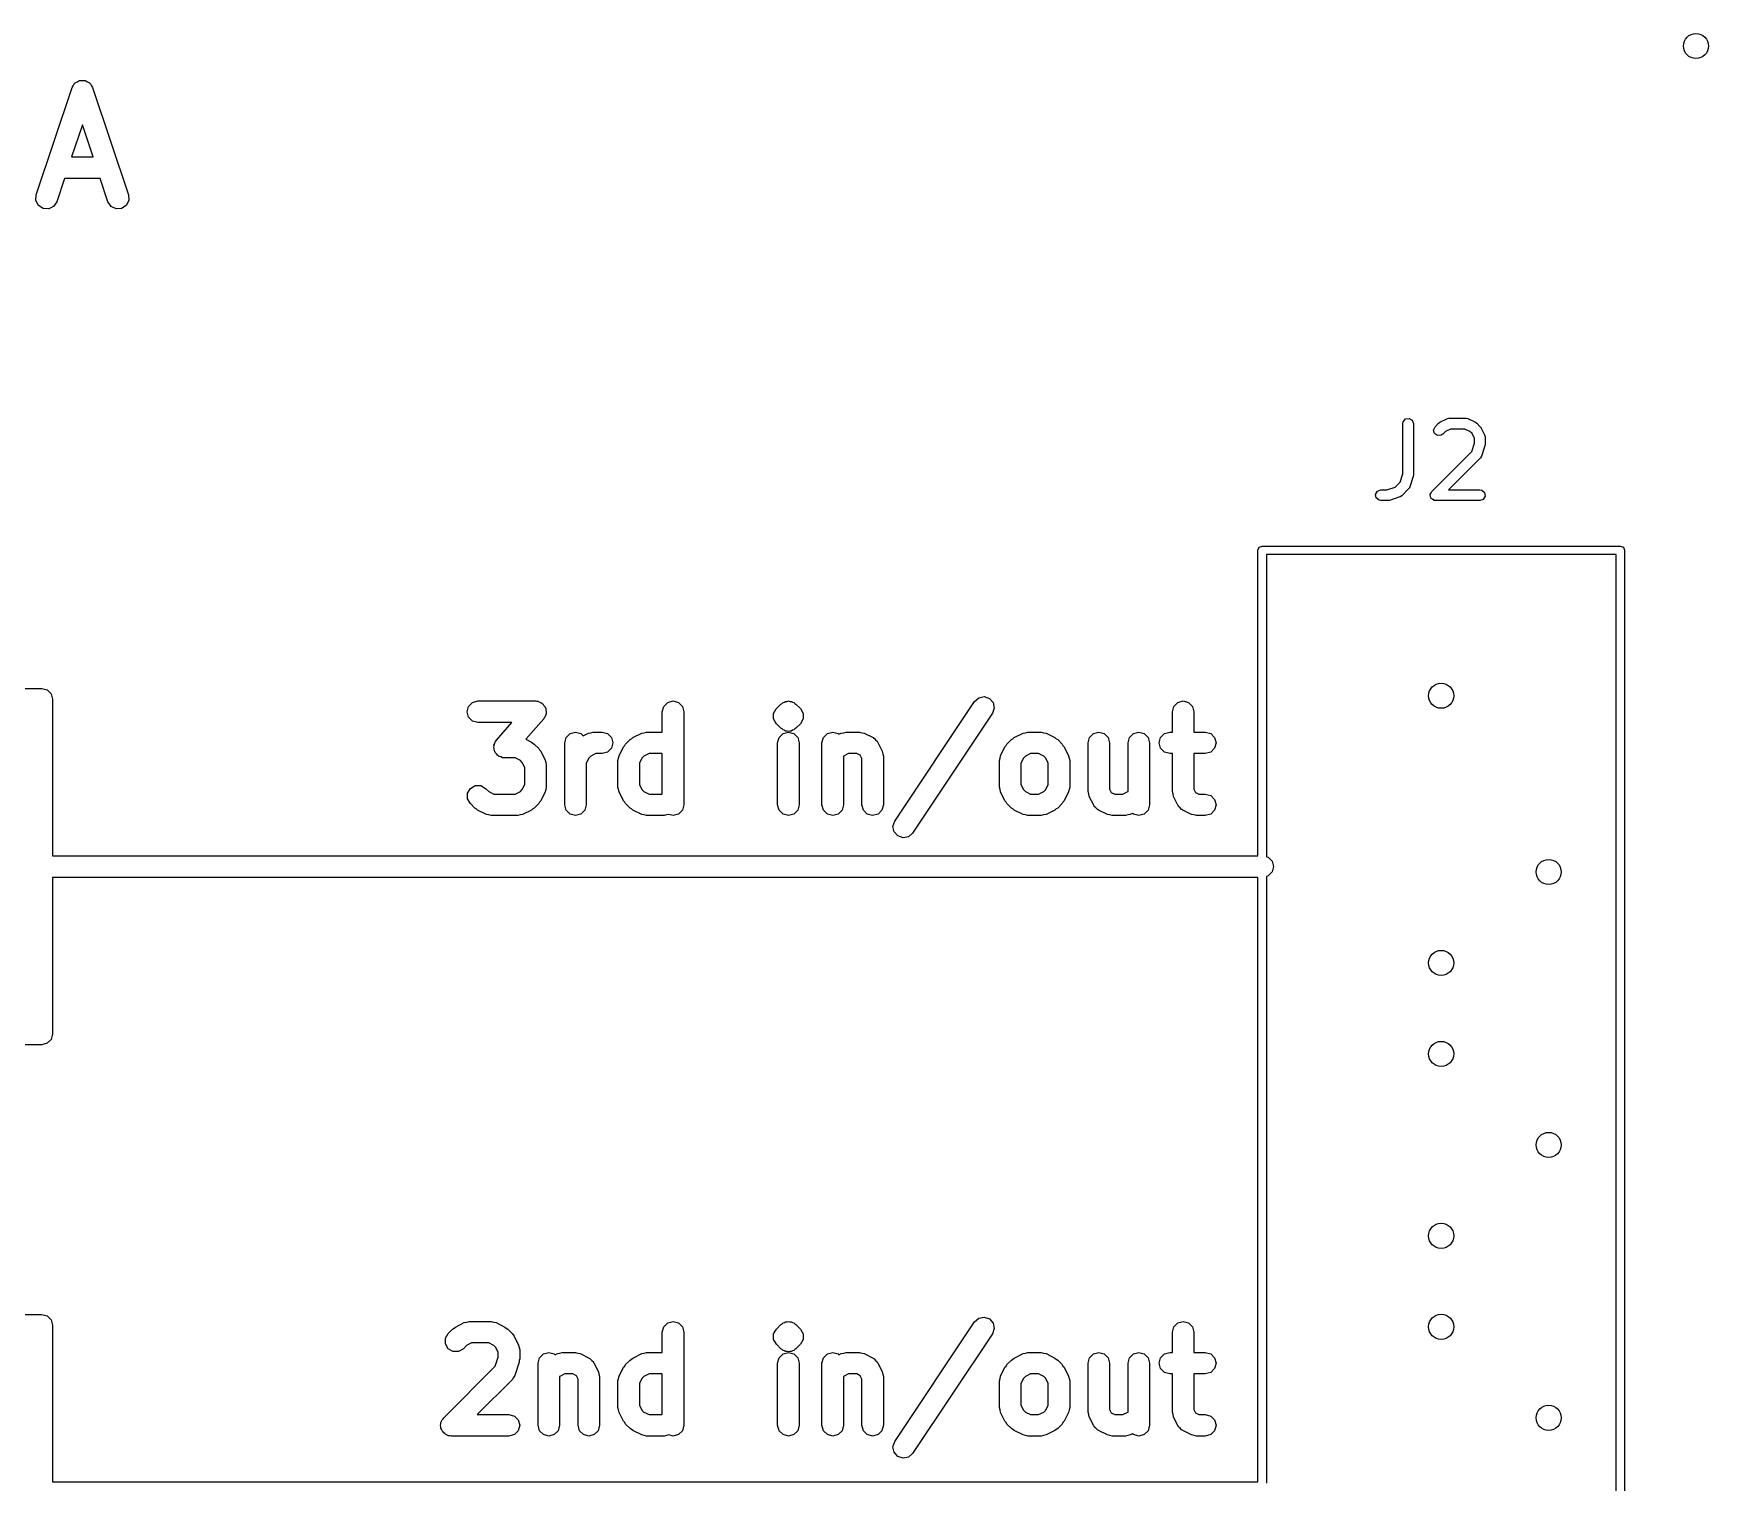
# Model space of a CAD drawing. Extents: x 5.08 to 7.09, y -4.36 to -3.04.
# Drawn here: x 6.171 to 7.092, y -3.836 to -3.04 of the extents above; entities that cross this region are included whole.
import ezdxf

# ---------------------------------------------------------------- set-up
doc = ezdxf.new("R2010")
doc.units = 0
doc.header["$MEASUREMENT"] = 0
doc.layers.add('BLACK', color=7, linetype='CONTINUOUS')

msp = doc.modelspace()

# ---------------------------------------------------------------- linework, layer by layer
at = {"layer": 'BLACK', "linetype": 'CONTINUOUS'}
for p, q in [((6.17281, -3.12885), (6.1925, -3.06979)), ((6.1925, -3.06979), (6.19315, -3.0688)), ((6.19315, -3.0688), (6.19368, -3.06774)), ((6.19368, -3.06774), (6.19398, -3.06754)), ((6.19398, -3.06754), (6.19418, -3.06724)), ((6.19418, -3.06724), (6.19524, -3.06671)), ((6.19524, -3.06671), (6.19623, -3.06606)), ((6.19623, -3.06606), (6.19659, -3.06603)), ((6.19659, -3.06603), (6.19692, -3.06587)), ((6.19692, -3.06587), (6.1981, -3.06594)), ((6.1981, -3.06594), (6.19929, -3.06587)), ((6.19929, -3.06587), (6.19961, -3.06603)), ((6.19961, -3.06603), (6.19997, -3.06606)), ((6.19997, -3.06606), (6.20096, -3.06671)), ((6.20096, -3.06671), (6.20202, -3.06724)), ((6.20202, -3.06724), (6.20222, -3.06754)), ((6.20222, -3.06754), (6.20252, -3.06774)), ((6.20252, -3.06774), (6.20305, -3.0688)), ((6.20305, -3.0688), (6.2037, -3.06979)), ((6.2037, -3.06979), (6.22339, -3.12885)), ((6.1981, -3.09033), (6.19223, -3.10794)), ((6.20397, -3.10794), (6.1981, -3.09033)), ((6.19223, -3.10794), (6.20397, -3.10794)), ((6.1883, -3.11975), (6.18402, -3.13258)), ((6.20791, -3.11975), (6.1883, -3.11975)), ((6.21218, -3.13258), (6.20791, -3.11975)), ((6.17263, -3.1319), (6.17281, -3.12885)), ((6.22339, -3.12885), (6.22357, -3.1319)), ((6.174, -3.13463), (6.17263, -3.1319)), ((6.17655, -3.13632), (6.174, -3.13463)), ((6.1796, -3.1365), (6.17655, -3.13632)), ((6.18233, -3.13513), (6.1796, -3.1365)), ((6.18402, -3.13258), (6.18233, -3.13513)), ((6.21387, -3.13513), (6.21218, -3.13258)), ((6.2166, -3.1365), (6.21387, -3.13513)), ((6.21965, -3.13632), (6.2166, -3.1365)), ((6.2222, -3.13463), (6.21965, -3.13632)), ((6.22357, -3.1319), (6.2222, -3.13463)), ((6.92373, -3.25454), (6.92391, -3.25353)), ((6.92373, -3.28219), (6.92373, -3.25454)), ((6.92391, -3.25353), (6.9252, -3.25199)), ((6.9252, -3.25199), (6.92719, -3.25164)), ((6.92719, -3.25164), (6.92894, -3.25265)), ((6.92894, -3.25265), (6.92963, -3.25454)), ((6.92963, -3.25454), (6.92963, -3.28267)), ((6.94061, -3.25804), (6.94146, -3.25621)), ((6.94113, -3.25999), (6.94061, -3.25804)), ((6.94146, -3.25621), (6.94334, -3.25433)), ((6.94334, -3.25433), (6.94406, -3.25382)), ((6.94406, -3.25382), (6.94411, -3.25378)), ((6.94411, -3.25378), (6.94786, -3.2519)), ((6.94987, -3.2575), (6.94718, -3.25885)), ((6.94786, -3.2519), (6.94884, -3.25161)), ((6.94884, -3.25161), (6.94901, -3.25165)), ((6.94901, -3.25165), (6.94918, -3.25159)), ((6.94918, -3.25159), (6.95855, -3.25159)), ((6.95785, -3.2575), (6.94987, -3.2575)), ((6.96055, -3.25885), (6.95785, -3.2575)), ((6.95855, -3.25159), (6.95956, -3.25177)), ((6.95956, -3.25177), (6.9597, -3.25188)), ((6.9597, -3.25188), (6.95987, -3.2519)), ((6.95987, -3.2519), (6.96362, -3.25378)), ((6.96362, -3.25378), (6.96433, -3.2543)), ((6.96433, -3.2543), (6.96439, -3.25433)), ((6.96439, -3.25433), (6.96626, -3.25621)), ((6.96626, -3.25621), (6.96677, -3.25693)), ((6.96677, -3.25693), (6.96682, -3.25697)), ((6.96682, -3.25697), (6.96869, -3.26072)), ((6.94279, -3.26115), (6.94113, -3.25999)), ((6.9448, -3.26097), (6.94279, -3.26115)), ((6.94564, -3.26038), (6.9448, -3.26097)), ((6.94718, -3.25885), (6.94564, -3.26038)), ((6.96175, -3.26004), (6.96055, -3.25885)), ((6.96159, -3.26982), (6.9631, -3.26531)), ((6.9631, -3.26274), (6.96175, -3.26004)), ((6.9631, -3.26531), (6.9631, -3.26274)), ((6.96885, -3.26673), (6.96698, -3.27235)), ((6.96869, -3.26072), (6.96898, -3.26171)), ((6.969, -3.26579), (6.96885, -3.26666)), ((6.96885, -3.26666), (6.96885, -3.26673)), ((6.96898, -3.26171), (6.96894, -3.26188)), ((6.96894, -3.26188), (6.969, -3.26204)), ((6.969, -3.26204), (6.969, -3.26579)), ((6.93959, -3.29183), (6.96159, -3.26982)), ((6.96626, -3.2735), (6.94881, -3.29096)), ((6.96634, -3.27334), (6.96626, -3.2735)), ((6.96649, -3.27325), (6.96634, -3.27334)), ((6.96698, -3.27235), (6.96649, -3.27325)), ((6.92222, -3.28669), (6.92373, -3.28219)), ((6.92948, -3.2836), (6.92761, -3.28922)), ((6.92963, -3.28267), (6.92948, -3.28353)), ((6.92948, -3.28353), (6.92948, -3.2836)), ((6.90877, -3.2934), (6.90978, -3.29165)), ((6.90912, -3.29539), (6.90877, -3.2934)), ((6.90978, -3.29165), (6.91168, -3.29096)), ((6.91168, -3.29096), (6.91495, -3.29096)), ((6.91495, -3.29096), (6.91946, -3.28946)), ((6.92199, -3.29484), (6.91636, -3.29672)), ((6.91946, -3.28946), (6.92222, -3.28669)), ((6.92213, -3.29473), (6.92199, -3.29484)), ((6.9223, -3.29472), (6.92213, -3.29473)), ((6.92314, -3.29413), (6.9223, -3.29472)), ((6.92689, -3.29038), (6.92314, -3.29413)), ((6.92697, -3.29022), (6.92689, -3.29038)), ((6.92712, -3.29013), (6.92697, -3.29022)), ((6.92761, -3.28922), (6.92712, -3.29013)), ((6.93874, -3.29366), (6.93879, -3.29353)), ((6.93897, -3.29452), (6.93874, -3.29366)), ((6.93877, -3.2934), (6.93921, -3.29263)), ((6.93879, -3.29353), (6.93877, -3.2934)), ((6.93912, -3.29539), (6.93897, -3.29452)), ((6.93921, -3.29263), (6.93959, -3.29183)), ((6.94881, -3.29096), (6.96605, -3.29096)), ((6.96605, -3.29096), (6.96706, -3.29114)), ((6.96706, -3.29114), (6.96861, -3.29244)), ((6.96896, -3.29443), (6.96795, -3.29618)), ((6.96861, -3.29244), (6.96896, -3.29443)), ((6.91067, -3.29669), (6.90912, -3.29539)), ((6.91168, -3.29687), (6.91067, -3.29669)), ((6.91543, -3.29687), (6.91168, -3.29687)), ((6.91549, -3.29684), (6.91543, -3.29687)), ((6.91636, -3.29672), (6.91549, -3.29684)), ((6.93922, -3.29548), (6.93912, -3.29539)), ((6.93926, -3.29561), (6.93922, -3.29548)), ((6.93999, -3.29612), (6.93926, -3.29561)), ((6.94067, -3.29669), (6.93999, -3.29612)), ((6.94085, -3.29672), (6.94067, -3.29669)), ((6.94091, -3.29677), (6.94085, -3.29672)), ((6.94104, -3.29675), (6.94091, -3.29677)), ((6.94168, -3.29687), (6.94104, -3.29675)), ((6.96605, -3.29687), (6.94168, -3.29687)), ((6.96795, -3.29618), (6.96605, -3.29687)), ((6.84402, -3.32417), (6.84471, -3.3225)), ((6.84471, -3.3225), (6.84638, -3.32181)), ((6.84638, -3.32181), (7.04323, -3.32181)), ((7.04323, -3.32181), (7.0449, -3.3225)), ((7.0449, -3.3225), (7.04559, -3.32417)), ((6.84402, -3.4921), (6.84402, -3.32417)), ((6.84874, -3.32654), (6.84874, -3.49262)), ((7.04087, -3.32654), (6.84874, -3.32654)), ((7.04087, -3.97535), (7.04087, -3.32654)), ((7.04559, -3.32417), (7.04559, -3.97772)), ((5.9938, -3.4001), (6.1758, -3.4001)), ((6.1758, -3.4001), (6.17876, -3.40089)), ((6.17876, -3.40089), (6.18092, -3.40306)), ((6.18092, -3.40306), (6.18171, -3.40601)), ((6.68841, -3.40718), (6.69071, -3.40516)), ((6.69071, -3.40516), (6.6937, -3.40456)), ((6.6937, -3.40456), (6.6966, -3.40554)), ((6.6966, -3.40554), (6.69862, -3.40784)), ((6.18171, -3.40601), (6.18171, -3.4921)), ((6.40958, -3.41289), (6.41037, -3.40994)), ((6.41037, -3.41584), (6.40958, -3.41289)), ((6.41037, -3.40994), (6.41253, -3.40778)), ((6.41253, -3.40778), (6.41548, -3.40698)), ((6.41548, -3.40698), (6.44717, -3.40698)), ((6.44717, -3.40698), (6.44773, -3.40714)), ((6.44773, -3.40714), (6.44831, -3.4071)), ((6.44831, -3.4071), (6.44918, -3.40752)), ((6.44918, -3.40752), (6.45012, -3.40778)), ((6.45012, -3.40778), (6.45053, -3.40819)), ((6.45053, -3.40819), (6.45106, -3.40845)), ((6.45106, -3.40845), (6.4516, -3.40925)), ((6.4516, -3.40925), (6.45228, -3.40994)), ((6.45228, -3.40994), (6.45243, -3.4105)), ((6.45243, -3.4105), (6.45276, -3.41099)), ((6.45296, -3.41404), (6.45253, -3.41491)), ((6.45276, -3.41099), (6.45282, -3.41195)), ((6.45282, -3.41195), (6.45307, -3.41289)), ((6.45307, -3.41289), (6.45292, -3.41345)), ((6.45292, -3.41345), (6.45296, -3.41404)), ((6.51681, -3.41289), (6.51761, -3.40994)), ((6.51681, -3.42404), (6.51681, -3.41289)), ((6.51761, -3.40994), (6.51977, -3.40778)), ((6.51977, -3.40778), (6.52272, -3.40698)), ((6.52272, -3.40698), (6.52567, -3.40778)), ((6.52567, -3.40778), (6.52783, -3.40994)), ((6.52783, -3.40994), (6.52863, -3.41289)), ((6.52863, -3.41289), (6.52863, -3.46407)), ((6.57795, -3.4138), (6.57935, -3.41136)), ((6.57795, -3.41686), (6.57795, -3.4138)), ((6.57795, -3.4138), (6.57795, -3.4138)), ((6.57795, -3.4138), (6.57795, -3.4138)), ((6.57935, -3.41136), (6.57947, -3.41115)), ((6.57947, -3.41115), (6.58191, -3.40871)), ((6.58191, -3.40871), (6.58258, -3.40833)), ((6.58191, -3.40871), (6.58191, -3.40871)), ((6.58191, -3.40871), (6.58191, -3.40871)), ((6.58258, -3.40833), (6.58313, -3.40778)), ((6.58313, -3.40778), (6.58389, -3.40757)), ((6.58389, -3.40757), (6.58456, -3.40719)), ((6.58456, -3.40719), (6.58534, -3.40719)), ((6.58534, -3.40719), (6.58609, -3.40698)), ((6.58609, -3.40698), (6.58684, -3.40719)), ((6.58684, -3.40719), (6.58762, -3.40719)), ((6.58762, -3.40719), (6.58762, -3.40719)), ((6.58762, -3.40719), (6.58829, -3.40757)), ((6.58829, -3.40757), (6.58904, -3.40778)), ((6.58904, -3.40778), (6.58959, -3.40833)), ((6.58959, -3.40833), (6.59026, -3.40871)), ((6.59026, -3.40871), (6.59026, -3.40871)), ((6.59026, -3.40871), (6.5927, -3.41115)), ((6.5927, -3.41115), (6.59423, -3.4138)), ((6.59423, -3.4138), (6.59423, -3.41686)), ((6.64454, -3.47298), (6.68841, -3.40718)), ((6.69824, -3.41373), (6.65437, -3.47953)), ((6.69922, -3.41083), (6.69824, -3.41373)), ((6.69862, -3.40784), (6.69922, -3.41083)), ((6.79709, -3.41289), (6.79788, -3.40994)), ((6.79709, -3.42404), (6.79709, -3.41289)), ((6.79788, -3.40994), (6.80004, -3.40778)), ((6.80004, -3.40778), (6.803, -3.40698)), ((6.803, -3.40698), (6.80595, -3.40778)), ((6.80595, -3.40778), (6.80811, -3.40994)), ((6.80811, -3.40994), (6.8089, -3.41289)), ((6.8089, -3.41289), (6.8089, -3.42404)), ((6.41253, -3.418), (6.41037, -3.41584)), ((6.41548, -3.4188), (6.41253, -3.418)), ((6.43415, -3.4188), (6.41548, -3.4188)), ((6.42566, -3.4285), (6.43415, -3.4188)), ((6.45161, -3.41678), (6.44181, -3.42798)), ((6.45187, -3.41626), (6.45161, -3.41678)), ((6.45228, -3.41584), (6.45187, -3.41626)), ((6.45253, -3.41491), (6.45228, -3.41584)), ((6.57861, -3.418), (6.57795, -3.41686)), ((6.57947, -3.4195), (6.57861, -3.418)), ((6.58191, -3.42194), (6.57947, -3.4195)), ((6.58258, -3.42233), (6.58191, -3.42194)), ((6.58191, -3.42194), (6.58191, -3.42194)), ((6.58191, -3.42194), (6.58191, -3.42194)), ((6.58313, -3.42288), (6.58258, -3.42233)), ((6.58389, -3.42308), (6.58313, -3.42288)), ((6.58456, -3.42347), (6.58389, -3.42308)), ((6.58534, -3.42347), (6.58456, -3.42347)), ((6.58456, -3.42347), (6.58456, -3.42347)), ((6.58609, -3.42367), (6.58534, -3.42347)), ((6.58684, -3.42347), (6.58609, -3.42367)), ((6.58762, -3.42347), (6.58684, -3.42347)), ((6.58829, -3.42308), (6.58762, -3.42347)), ((6.58904, -3.42288), (6.58829, -3.42308)), ((6.58959, -3.42233), (6.58904, -3.42288)), ((6.59026, -3.42194), (6.58959, -3.42233)), ((6.5927, -3.4195), (6.59026, -3.42194)), ((6.59026, -3.42194), (6.59026, -3.42194)), ((6.59423, -3.41686), (6.5927, -3.4195)), ((6.4242, -3.43239), (6.42435, -3.43182)), ((6.42445, -3.43332), (6.4242, -3.43239)), ((6.42431, -3.43124), (6.42474, -3.43037)), ((6.42435, -3.43182), (6.42431, -3.43124)), ((6.42474, -3.43037), (6.42499, -3.42943)), ((6.42499, -3.42943), (6.4254, -3.42902)), ((6.4254, -3.42902), (6.42566, -3.4285)), ((6.44181, -3.42798), (6.44493, -3.42954)), ((6.44493, -3.42954), (6.44564, -3.43017)), ((6.44564, -3.43017), (6.44647, -3.43065)), ((6.44647, -3.43065), (6.44891, -3.43309)), ((6.44891, -3.43309), (6.44938, -3.43391)), ((6.4632, -3.42995), (6.46399, -3.427)), ((6.4632, -3.46407), (6.4632, -3.42995)), ((6.46399, -3.427), (6.46615, -3.42484)), ((6.46615, -3.42484), (6.4691, -3.42404)), ((6.4691, -3.42404), (6.47205, -3.42484)), ((6.47205, -3.42484), (6.47333, -3.42611)), ((6.47333, -3.42611), (6.47621, -3.42467)), ((6.47621, -3.42467), (6.47754, -3.4244)), ((6.47754, -3.4244), (6.47885, -3.42404)), ((6.47885, -3.42404), (6.48372, -3.42404)), ((6.48372, -3.42404), (6.48668, -3.42484)), ((6.48668, -3.42484), (6.48884, -3.427)), ((6.48884, -3.4329), (6.48668, -3.43506)), ((6.48884, -3.427), (6.48963, -3.42995)), ((6.48963, -3.42995), (6.48884, -3.4329)), ((6.49307, -3.43706), (6.4955, -3.43218)), ((6.4955, -3.43218), (6.49613, -3.43147)), ((6.49613, -3.43147), (6.49661, -3.43065)), ((6.49661, -3.43065), (6.49905, -3.42821)), ((6.49905, -3.42821), (6.49987, -3.42774)), ((6.49987, -3.42774), (6.50058, -3.42711)), ((6.50058, -3.42711), (6.50546, -3.42467)), ((6.50546, -3.42467), (6.50679, -3.4244)), ((6.50679, -3.4244), (6.5081, -3.42404)), ((6.5081, -3.42404), (6.51681, -3.42404)), ((6.58018, -3.42995), (6.58097, -3.427)), ((6.58018, -3.46407), (6.58018, -3.42995)), ((6.58097, -3.427), (6.58313, -3.42484)), ((6.58313, -3.42484), (6.58609, -3.42404)), ((6.58609, -3.42404), (6.58904, -3.42484)), ((6.58904, -3.42484), (6.5912, -3.427)), ((6.5912, -3.427), (6.59199, -3.42995)), ((6.59199, -3.42995), (6.59199, -3.46407)), ((6.60455, -3.42995), (6.60534, -3.427)), ((6.60455, -3.46407), (6.60455, -3.42995)), ((6.60534, -3.427), (6.60751, -3.42484)), ((6.60751, -3.42484), (6.61046, -3.42404)), ((6.61046, -3.42404), (6.61341, -3.42484)), ((6.61341, -3.42484), (6.61387, -3.4253)), ((6.61387, -3.4253), (6.61513, -3.42467)), ((6.61513, -3.42467), (6.61646, -3.4244)), ((6.61646, -3.4244), (6.61777, -3.42404)), ((6.61777, -3.42404), (6.62508, -3.42404)), ((6.62508, -3.42404), (6.62639, -3.4244)), ((6.62639, -3.4244), (6.62772, -3.42467)), ((6.62772, -3.42467), (6.6326, -3.42711)), ((6.6326, -3.42711), (6.63287, -3.42734)), ((6.63287, -3.42734), (6.63321, -3.42746)), ((6.63321, -3.42746), (6.634, -3.42835)), ((6.634, -3.42835), (6.63488, -3.42913)), ((6.63488, -3.42913), (6.635, -3.42948)), ((6.635, -3.42948), (6.63524, -3.42975)), ((6.63524, -3.42975), (6.63768, -3.43462)), ((6.70266, -3.43706), (6.7051, -3.43218)), ((6.7051, -3.43218), (6.70573, -3.43147)), ((6.70573, -3.43147), (6.70621, -3.43065)), ((6.70621, -3.43065), (6.70865, -3.42821)), ((6.70865, -3.42821), (6.70947, -3.42774)), ((6.70947, -3.42774), (6.71018, -3.42711)), ((6.71018, -3.42711), (6.71505, -3.42467)), ((6.71505, -3.42467), (6.71638, -3.4244)), ((6.71638, -3.4244), (6.7177, -3.42404)), ((6.7177, -3.42404), (6.72501, -3.42404)), ((6.72501, -3.42404), (6.72632, -3.4244)), ((6.72632, -3.4244), (6.72765, -3.42467)), ((6.72765, -3.42467), (6.73252, -3.42711)), ((6.73252, -3.42711), (6.73323, -3.42774)), ((6.73323, -3.42774), (6.73406, -3.42821)), ((6.73406, -3.42821), (6.73649, -3.43065)), ((6.73649, -3.43065), (6.73697, -3.43147)), ((6.73697, -3.43147), (6.7376, -3.43218)), ((6.7376, -3.43218), (6.74004, -3.43706)), ((6.75079, -3.42995), (6.75158, -3.427)), ((6.75079, -3.45676), (6.75079, -3.42995)), ((6.75158, -3.427), (6.75374, -3.42484)), ((6.75374, -3.42484), (6.75669, -3.42404)), ((6.75669, -3.42404), (6.75964, -3.42484)), ((6.75964, -3.42484), (6.7618, -3.427)), ((6.7618, -3.427), (6.7626, -3.42995)), ((6.7626, -3.42995), (6.7626, -3.45537)), ((6.77272, -3.42995), (6.77351, -3.427)), ((6.77272, -3.45675), (6.77272, -3.42995)), ((6.77351, -3.427), (6.77567, -3.42484)), ((6.77567, -3.42484), (6.77863, -3.42404)), ((6.77863, -3.42404), (6.78158, -3.42484)), ((6.78158, -3.42484), (6.78374, -3.427)), ((6.78374, -3.427), (6.78453, -3.42995)), ((6.78453, -3.42995), (6.78453, -3.46407)), ((6.78978, -3.42995), (6.79057, -3.427)), ((6.79057, -3.4329), (6.78978, -3.42995)), ((6.79057, -3.427), (6.79273, -3.42484)), ((6.79273, -3.43506), (6.79057, -3.4329)), ((6.79273, -3.42484), (6.79569, -3.42404)), ((6.79569, -3.42404), (6.79709, -3.42404)), ((6.8089, -3.42404), (6.81518, -3.42404)), ((6.81518, -3.42404), (6.81814, -3.42484)), ((6.81814, -3.42484), (6.8203, -3.427)), ((6.8203, -3.4329), (6.81814, -3.43506)), ((6.8203, -3.427), (6.82109, -3.42995)), ((6.82109, -3.42995), (6.8203, -3.4329)), ((6.42452, -3.43429), (6.42445, -3.43332)), ((6.42484, -3.43478), (6.42452, -3.43429)), ((6.42499, -3.43534), (6.42484, -3.43478)), ((6.42568, -3.43603), (6.42499, -3.43534)), ((6.42622, -3.43683), (6.42568, -3.43603)), ((6.42674, -3.43709), (6.42622, -3.43683)), ((6.42715, -3.4375), (6.42674, -3.43709)), ((6.42809, -3.43775), (6.42715, -3.4375)), ((6.42896, -3.43818), (6.42809, -3.43775)), ((6.42954, -3.43814), (6.42896, -3.43818)), ((6.43011, -3.43829), (6.42954, -3.43814)), ((6.43602, -3.43829), (6.43011, -3.43829)), ((6.43879, -3.43968), (6.43602, -3.43829)), ((6.43988, -3.44076), (6.43879, -3.43968)), ((6.44126, -3.44353), (6.43988, -3.44076)), ((6.44938, -3.43391), (6.45001, -3.43462)), ((6.45001, -3.43462), (6.45245, -3.4395)), ((6.45245, -3.4395), (6.45272, -3.44083)), ((6.45272, -3.44083), (6.45307, -3.44214)), ((6.45307, -3.44214), (6.45307, -3.45432)), ((6.47639, -3.43832), (6.47501, -3.44109)), ((6.47501, -3.44109), (6.47501, -3.46407)), ((6.47747, -3.43724), (6.47639, -3.43832)), ((6.48024, -3.43586), (6.47747, -3.43724)), ((6.48372, -3.43586), (6.48024, -3.43586)), ((6.48668, -3.43506), (6.48372, -3.43586)), ((6.49244, -3.4397), (6.49279, -3.43839)), ((6.49244, -3.45432), (6.49244, -3.4397)), ((6.49279, -3.43839), (6.49307, -3.43706)), ((6.50564, -3.43832), (6.50425, -3.44109)), ((6.50425, -3.44109), (6.50425, -3.45293)), ((6.50672, -3.43724), (6.50564, -3.43832)), ((6.50949, -3.43586), (6.50672, -3.43724)), ((6.51645, -3.43586), (6.50949, -3.43586)), ((6.51681, -3.43604), (6.51645, -3.43586)), ((6.51681, -3.45798), (6.51681, -3.43604)), ((6.61639, -3.43724), (6.61636, -3.43727)), ((6.61636, -3.43727), (6.61636, -3.46407)), ((6.61916, -3.43586), (6.61639, -3.43724)), ((6.62369, -3.43586), (6.61916, -3.43586)), ((6.62555, -3.43679), (6.62369, -3.43586)), ((6.62649, -3.43866), (6.62555, -3.43679)), ((6.62649, -3.46407), (6.62649, -3.43866)), ((6.63768, -3.43462), (6.63795, -3.43595)), ((6.63795, -3.43595), (6.6383, -3.43726)), ((6.6383, -3.43726), (6.6383, -3.46407)), ((6.70204, -3.4397), (6.70239, -3.43839)), ((6.70204, -3.45432), (6.70204, -3.4397)), ((6.70239, -3.43839), (6.70266, -3.43706)), ((6.71524, -3.43832), (6.71385, -3.44109)), ((6.71385, -3.44109), (6.71385, -3.45293)), ((6.71632, -3.43724), (6.71524, -3.43832)), ((6.71909, -3.43586), (6.71632, -3.43724)), ((6.72361, -3.43586), (6.71909, -3.43586)), ((6.72638, -3.43724), (6.72361, -3.43586)), ((6.72747, -3.43832), (6.72638, -3.43724)), ((6.72885, -3.44109), (6.72747, -3.43832)), ((6.72885, -3.45293), (6.72885, -3.44109)), ((6.74004, -3.43706), (6.74031, -3.43839)), ((6.74031, -3.43839), (6.74066, -3.4397)), ((6.74066, -3.4397), (6.74066, -3.45432)), ((6.79569, -3.43586), (6.79273, -3.43506)), ((6.79709, -3.43586), (6.79569, -3.43586)), ((6.79709, -3.45676), (6.79709, -3.43586)), ((6.81518, -3.43586), (6.8089, -3.43586)), ((6.8089, -3.43586), (6.8089, -3.45537)), ((6.81814, -3.43506), (6.81518, -3.43586)), ((6.44126, -3.45293), (6.44126, -3.44353)), ((6.40978, -3.45767), (6.41131, -3.45502)), ((6.40978, -3.46073), (6.40978, -3.45767)), ((6.41131, -3.46337), (6.40978, -3.46073)), ((6.41131, -3.45502), (6.41395, -3.45349)), ((6.41395, -3.45349), (6.41701, -3.45349)), ((6.41701, -3.45349), (6.41966, -3.45502)), ((6.41966, -3.45502), (6.42142, -3.45678)), ((6.42142, -3.45678), (6.42419, -3.45817)), ((6.42419, -3.45817), (6.43602, -3.45817)), ((6.43602, -3.45817), (6.43879, -3.45678)), ((6.43879, -3.45678), (6.43988, -3.4557)), ((6.43988, -3.4557), (6.44126, -3.45293)), ((6.45245, -3.45696), (6.45001, -3.46184)), ((6.45272, -3.45563), (6.45245, -3.45696)), ((6.45307, -3.45432), (6.45272, -3.45563)), ((6.49279, -3.45563), (6.49244, -3.45432)), ((6.49307, -3.45696), (6.49279, -3.45563)), ((6.4955, -3.46184), (6.49307, -3.45696)), ((6.50425, -3.45293), (6.50564, -3.4557)), ((6.50564, -3.4557), (6.50672, -3.45678)), ((6.50672, -3.45678), (6.50949, -3.45817)), ((6.50949, -3.45817), (6.51645, -3.45817)), ((6.51645, -3.45817), (6.51681, -3.45798)), ((6.70239, -3.45563), (6.70204, -3.45432)), ((6.70266, -3.45696), (6.70239, -3.45563)), ((6.7051, -3.46184), (6.70266, -3.45696)), ((6.71385, -3.45293), (6.71524, -3.4557)), ((6.71524, -3.4557), (6.71632, -3.45678)), ((6.71632, -3.45678), (6.71909, -3.45817)), ((6.71909, -3.45817), (6.72361, -3.45817)), ((6.72361, -3.45817), (6.72638, -3.45678)), ((6.72638, -3.45678), (6.72747, -3.4557)), ((6.72747, -3.4557), (6.72885, -3.45293)), ((6.74004, -3.45696), (6.7376, -3.46184)), ((6.74031, -3.45563), (6.74004, -3.45696)), ((6.74066, -3.45432), (6.74031, -3.45563)), ((6.75114, -3.45807), (6.75079, -3.45676)), ((6.75141, -3.4594), (6.75114, -3.45807)), ((6.75385, -3.46427), (6.75141, -3.4594)), ((6.7626, -3.45537), (6.76353, -3.45723)), ((6.76353, -3.45723), (6.7654, -3.45817)), ((6.7654, -3.45817), (6.76992, -3.45817)), ((6.76992, -3.45817), (6.77269, -3.45678)), ((6.77269, -3.45678), (6.77272, -3.45675)), ((6.79744, -3.45807), (6.79709, -3.45676)), ((6.79772, -3.4594), (6.79744, -3.45807)), ((6.80015, -3.46427), (6.79772, -3.4594)), ((6.8089, -3.45537), (6.80984, -3.45723)), ((6.80984, -3.45723), (6.8117, -3.45817)), ((6.8117, -3.45817), (6.81518, -3.45817)), ((6.81518, -3.45817), (6.81814, -3.45896)), ((6.81814, -3.45896), (6.8203, -3.46112)), ((6.41374, -3.46581), (6.41131, -3.46337)), ((6.41457, -3.46629), (6.41374, -3.46581)), ((6.41528, -3.46692), (6.41457, -3.46629)), ((6.42015, -3.46935), (6.41528, -3.46692)), ((6.42148, -3.46963), (6.42015, -3.46935)), ((6.42279, -3.46998), (6.42148, -3.46963)), ((6.43742, -3.46998), (6.42279, -3.46998)), ((6.43873, -3.46963), (6.43742, -3.46998)), ((6.44006, -3.46935), (6.43873, -3.46963)), ((6.44493, -3.46692), (6.44006, -3.46935)), ((6.44564, -3.46629), (6.44493, -3.46692)), ((6.44647, -3.46581), (6.44564, -3.46629)), ((6.44891, -3.46337), (6.44647, -3.46581)), ((6.44938, -3.46255), (6.44891, -3.46337)), ((6.45001, -3.46184), (6.44938, -3.46255)), ((6.46399, -3.46702), (6.4632, -3.46407)), ((6.46615, -3.46919), (6.46399, -3.46702)), ((6.4691, -3.46998), (6.46615, -3.46919)), ((6.47205, -3.46919), (6.4691, -3.46998)), ((6.47422, -3.46702), (6.47205, -3.46919)), ((6.47501, -3.46407), (6.47422, -3.46702)), ((6.49613, -3.46255), (6.4955, -3.46184)), ((6.49661, -3.46337), (6.49613, -3.46255)), ((6.49905, -3.46581), (6.49661, -3.46337)), ((6.49987, -3.46629), (6.49905, -3.46581)), ((6.50058, -3.46692), (6.49987, -3.46629)), ((6.50546, -3.46935), (6.50058, -3.46692)), ((6.50679, -3.46963), (6.50546, -3.46935)), ((6.5081, -3.46998), (6.50679, -3.46963)), ((6.51785, -3.46998), (6.5081, -3.46998)), ((6.51916, -3.46963), (6.51785, -3.46998)), ((6.52043, -3.46936), (6.51916, -3.46963)), ((6.52272, -3.46998), (6.52043, -3.46936)), ((6.52567, -3.46919), (6.52272, -3.46998)), ((6.52783, -3.46702), (6.52567, -3.46919)), ((6.52863, -3.46407), (6.52783, -3.46702)), ((6.58097, -3.46702), (6.58018, -3.46407)), ((6.58313, -3.46919), (6.58097, -3.46702)), ((6.58609, -3.46998), (6.58313, -3.46919)), ((6.58904, -3.46919), (6.58609, -3.46998)), ((6.5912, -3.46702), (6.58904, -3.46919)), ((6.59199, -3.46407), (6.5912, -3.46702)), ((6.60534, -3.46702), (6.60455, -3.46407)), ((6.60751, -3.46919), (6.60534, -3.46702)), ((6.61046, -3.46998), (6.60751, -3.46919)), ((6.61341, -3.46919), (6.61046, -3.46998)), ((6.61557, -3.46702), (6.61341, -3.46919)), ((6.61636, -3.46407), (6.61557, -3.46702)), ((6.62728, -3.46702), (6.62649, -3.46407)), ((6.62944, -3.46919), (6.62728, -3.46702)), ((6.63239, -3.46998), (6.62944, -3.46919)), ((6.63535, -3.46919), (6.63239, -3.46998)), ((6.63751, -3.46702), (6.63535, -3.46919)), ((6.6383, -3.46407), (6.63751, -3.46702)), ((6.70573, -3.46255), (6.7051, -3.46184)), ((6.70621, -3.46337), (6.70573, -3.46255)), ((6.70865, -3.46581), (6.70621, -3.46337)), ((6.70947, -3.46629), (6.70865, -3.46581)), ((6.71018, -3.46692), (6.70947, -3.46629)), ((6.71505, -3.46935), (6.71018, -3.46692)), ((6.71638, -3.46963), (6.71505, -3.46935)), ((6.7177, -3.46998), (6.71638, -3.46963)), ((6.72501, -3.46998), (6.7177, -3.46998)), ((6.72632, -3.46963), (6.72501, -3.46998)), ((6.72765, -3.46935), (6.72632, -3.46963)), ((6.73252, -3.46692), (6.72765, -3.46935)), ((6.73323, -3.46629), (6.73252, -3.46692)), ((6.73406, -3.46581), (6.73323, -3.46629)), ((6.73649, -3.46337), (6.73406, -3.46581)), ((6.73697, -3.46255), (6.73649, -3.46337)), ((6.7376, -3.46184), (6.73697, -3.46255)), ((6.75409, -3.46455), (6.75385, -3.46427)), ((6.7542, -3.46489), (6.75409, -3.46455)), ((6.75509, -3.46567), (6.7542, -3.46489)), ((6.75587, -3.46656), (6.75509, -3.46567)), ((6.75622, -3.46668), (6.75587, -3.46656)), ((6.75649, -3.46692), (6.75622, -3.46668)), ((6.76136, -3.46935), (6.75649, -3.46692)), ((6.76269, -3.46963), (6.76136, -3.46935)), ((6.764, -3.46998), (6.76269, -3.46963)), ((6.77131, -3.46998), (6.764, -3.46998)), ((6.77262, -3.46963), (6.77131, -3.46998)), ((6.77395, -3.46935), (6.77262, -3.46963)), ((6.77521, -3.46872), (6.77395, -3.46935)), ((6.77567, -3.46919), (6.77521, -3.46872)), ((6.77863, -3.46998), (6.77567, -3.46919)), ((6.78158, -3.46919), (6.77863, -3.46998)), ((6.78374, -3.46702), (6.78158, -3.46919)), ((6.78453, -3.46407), (6.78374, -3.46702)), ((6.80039, -3.46455), (6.80015, -3.46427)), ((6.80051, -3.46489), (6.80039, -3.46455)), ((6.80139, -3.46567), (6.80051, -3.46489)), ((6.80218, -3.46656), (6.80139, -3.46567)), ((6.80252, -3.46668), (6.80218, -3.46656)), ((6.80279, -3.46692), (6.80252, -3.46668)), ((6.80767, -3.46935), (6.80279, -3.46692)), ((6.809, -3.46963), (6.80767, -3.46935)), ((6.81031, -3.46998), (6.809, -3.46963)), ((6.81518, -3.46998), (6.81031, -3.46998)), ((6.81814, -3.46919), (6.81518, -3.46998)), ((6.8203, -3.46702), (6.81814, -3.46919)), ((6.8203, -3.46112), (6.82109, -3.46407)), ((6.82109, -3.46407), (6.8203, -3.46702)), ((6.64356, -3.47588), (6.64454, -3.47298)), ((6.64416, -3.47887), (6.64356, -3.47588)), ((6.64618, -3.48117), (6.64416, -3.47887)), ((6.64907, -3.48215), (6.64618, -3.48117)), ((6.65207, -3.48155), (6.64907, -3.48215)), ((6.65437, -3.47953), (6.65207, -3.48155)), ((6.18171, -3.4921), (6.84402, -3.4921)), ((6.84874, -3.49262), (6.84976, -3.49289)), ((6.84976, -3.49289), (6.85192, -3.49506)), ((6.85192, -3.49506), (6.85271, -3.49801)), ((6.84402, -3.50391), (6.18171, -3.50391)), ((6.18171, -3.50391), (6.18171, -3.59001)), ((6.84402, -3.8361), (6.84402, -3.50391)), ((6.84976, -3.50312), (6.84874, -3.50339)), ((6.84874, -3.50339), (6.84874, -3.83689)), ((6.85192, -3.50096), (6.84976, -3.50312)), ((6.85271, -3.49801), (6.85192, -3.50096)), ((6.1758, -3.59591), (5.9938, -3.59591)), ((6.17876, -3.59512), (6.1758, -3.59591)), ((6.18092, -3.59296), (6.17876, -3.59512)), ((6.18171, -3.59001), (6.18092, -3.59296)), ((5.9938, -3.7441), (6.1758, -3.7441)), ((6.1758, -3.7441), (6.17876, -3.74489)), ((6.17876, -3.74489), (6.18092, -3.74706)), ((6.69071, -3.74616), (6.6937, -3.74556)), ((6.6937, -3.74556), (6.6966, -3.74654)), ((6.18092, -3.74706), (6.18171, -3.75001)), ((6.18171, -3.75001), (6.18171, -3.8361)), ((6.39759, -3.75724), (6.39912, -3.75459)), ((6.39912, -3.75459), (6.40156, -3.75215)), ((6.40156, -3.75215), (6.40238, -3.75168)), ((6.40238, -3.75168), (6.40309, -3.75105)), ((6.40309, -3.75105), (6.40797, -3.74861)), ((6.40797, -3.74861), (6.4093, -3.74834)), ((6.4093, -3.74834), (6.41061, -3.74798)), ((6.41061, -3.74798), (6.42279, -3.74798)), ((6.42279, -3.74798), (6.42411, -3.74834)), ((6.42411, -3.74834), (6.42544, -3.74861)), ((6.42544, -3.74861), (6.43031, -3.75105)), ((6.43031, -3.75105), (6.43102, -3.75168)), ((6.43102, -3.75168), (6.43185, -3.75215)), ((6.43185, -3.75215), (6.43428, -3.75459)), ((6.43428, -3.75459), (6.43476, -3.75541)), ((6.51681, -3.75389), (6.51761, -3.75094)), ((6.51681, -3.76504), (6.51681, -3.75389)), ((6.51761, -3.75094), (6.51977, -3.74878)), ((6.51977, -3.74878), (6.52272, -3.74798)), ((6.52272, -3.74798), (6.52567, -3.74878)), ((6.52567, -3.74878), (6.52783, -3.75094)), ((6.52783, -3.75094), (6.52863, -3.75389)), ((6.52863, -3.75389), (6.52863, -3.80507)), ((6.57795, -3.7548), (6.57883, -3.75327)), ((6.57795, -3.75786), (6.57795, -3.7548)), ((6.57795, -3.7548), (6.57795, -3.7548)), ((6.57795, -3.7548), (6.57795, -3.7548)), ((6.57883, -3.75327), (6.57947, -3.75215)), ((6.57947, -3.75215), (6.58191, -3.74971)), ((6.58191, -3.74971), (6.58258, -3.74933)), ((6.58191, -3.74971), (6.58191, -3.74971)), ((6.58191, -3.74971), (6.58191, -3.74971)), ((6.58258, -3.74933), (6.58313, -3.74878)), ((6.58313, -3.74878), (6.58389, -3.74857)), ((6.58389, -3.74857), (6.58456, -3.74819)), ((6.58456, -3.74819), (6.58534, -3.74819)), ((6.58534, -3.74819), (6.58609, -3.74798)), ((6.58609, -3.74798), (6.58684, -3.74819)), ((6.58684, -3.74819), (6.58762, -3.74819)), ((6.58762, -3.74819), (6.58762, -3.74819)), ((6.58762, -3.74819), (6.58829, -3.74857)), ((6.58829, -3.74857), (6.58904, -3.74878)), ((6.58904, -3.74878), (6.58959, -3.74933)), ((6.58959, -3.74933), (6.59026, -3.74971)), ((6.59026, -3.74971), (6.59026, -3.74971)), ((6.59026, -3.74971), (6.5927, -3.75215)), ((6.5927, -3.75215), (6.59423, -3.7548)), ((6.59423, -3.7548), (6.59423, -3.75786)), ((6.64454, -3.81398), (6.68841, -3.74818)), ((6.69824, -3.75473), (6.65437, -3.82053)), ((6.68841, -3.74818), (6.69071, -3.74616)), ((6.6966, -3.74654), (6.69862, -3.74884)), ((6.69922, -3.75183), (6.69824, -3.75473)), ((6.69862, -3.74884), (6.69922, -3.75183)), ((6.79709, -3.75389), (6.79788, -3.75094)), ((6.79709, -3.76504), (6.79709, -3.75389)), ((6.79788, -3.75094), (6.80004, -3.74878)), ((6.80004, -3.74878), (6.803, -3.74798)), ((6.803, -3.74798), (6.80595, -3.74878)), ((6.80595, -3.74878), (6.80811, -3.75094)), ((6.80811, -3.75094), (6.8089, -3.75389)), ((6.8089, -3.75389), (6.8089, -3.76504)), ((6.39759, -3.76029), (6.39759, -3.75724)), ((6.39912, -3.76294), (6.39759, -3.76029)), ((6.40177, -3.76447), (6.39912, -3.76294)), ((6.40483, -3.76447), (6.40177, -3.76447)), ((6.40747, -3.76294), (6.40483, -3.76447)), ((6.40923, -3.76118), (6.40747, -3.76294)), ((6.412, -3.7598), (6.40923, -3.76118)), ((6.4214, -3.7598), (6.412, -3.7598)), ((6.42417, -3.76118), (6.4214, -3.7598)), ((6.42525, -3.76226), (6.42417, -3.76118)), ((6.42664, -3.76503), (6.42525, -3.76226)), ((6.43476, -3.75541), (6.43539, -3.75612)), ((6.43539, -3.75612), (6.43783, -3.761)), ((6.43783, -3.761), (6.4381, -3.76233)), ((6.4381, -3.76233), (6.43845, -3.76364)), ((6.43845, -3.76364), (6.43845, -3.76851)), ((6.57859, -3.75897), (6.57795, -3.75786)), ((6.57947, -3.7605), (6.57859, -3.75897)), ((6.58191, -3.76294), (6.57947, -3.7605)), ((6.58258, -3.76333), (6.58191, -3.76294)), ((6.58191, -3.76294), (6.58191, -3.76294)), ((6.58191, -3.76294), (6.58191, -3.76294)), ((6.58313, -3.76388), (6.58258, -3.76333)), ((6.58389, -3.76408), (6.58313, -3.76388)), ((6.58456, -3.76447), (6.58389, -3.76408)), ((6.58534, -3.76447), (6.58456, -3.76447)), ((6.58456, -3.76447), (6.58456, -3.76447)), ((6.58609, -3.76467), (6.58534, -3.76447)), ((6.58684, -3.76447), (6.58609, -3.76467)), ((6.58762, -3.76447), (6.58684, -3.76447)), ((6.58829, -3.76408), (6.58762, -3.76447)), ((6.58904, -3.76388), (6.58829, -3.76408)), ((6.58959, -3.76333), (6.58904, -3.76388)), ((6.59026, -3.76294), (6.58959, -3.76333)), ((6.5927, -3.7605), (6.59026, -3.76294)), ((6.59026, -3.76294), (6.59026, -3.76294)), ((6.59423, -3.75786), (6.5927, -3.7605)), ((6.39668, -3.8009), (6.42494, -3.77263)), ((6.42494, -3.77263), (6.42664, -3.76755)), ((6.42664, -3.76755), (6.42664, -3.76503)), ((6.43815, -3.77038), (6.43571, -3.77769)), ((6.4382, -3.76943), (6.43815, -3.77038)), ((6.43845, -3.76851), (6.4382, -3.76943)), ((6.44857, -3.77095), (6.44936, -3.768)), ((6.44857, -3.80507), (6.44857, -3.77095)), ((6.44936, -3.768), (6.45153, -3.76584)), ((6.45153, -3.76584), (6.45448, -3.76504)), ((6.45448, -3.76504), (6.45743, -3.76584)), ((6.45743, -3.76584), (6.45789, -3.7663)), ((6.45789, -3.7663), (6.45915, -3.76567)), ((6.45915, -3.76567), (6.46048, -3.7654)), ((6.46048, -3.7654), (6.46179, -3.76504)), ((6.46179, -3.76504), (6.4691, -3.76504)), ((6.4691, -3.76504), (6.47041, -3.7654)), ((6.47041, -3.7654), (6.47174, -3.76567)), ((6.47174, -3.76567), (6.47662, -3.76811)), ((6.47662, -3.76811), (6.47689, -3.76835)), ((6.47689, -3.76835), (6.47723, -3.76846)), ((6.47723, -3.76846), (6.47802, -3.76935)), ((6.47802, -3.76935), (6.4789, -3.77013)), ((6.4789, -3.77013), (6.47902, -3.77048)), ((6.47902, -3.77048), (6.47926, -3.77075)), ((6.47926, -3.77075), (6.4817, -3.77562)), ((6.49307, -3.77806), (6.4955, -3.77318)), ((6.4955, -3.77318), (6.49613, -3.77247)), ((6.49613, -3.77247), (6.49661, -3.77165)), ((6.49661, -3.77165), (6.49905, -3.76921)), ((6.49905, -3.76921), (6.49987, -3.76874)), ((6.49987, -3.76874), (6.50058, -3.76811)), ((6.50058, -3.76811), (6.50546, -3.76567)), ((6.50546, -3.76567), (6.50679, -3.7654)), ((6.50679, -3.7654), (6.5081, -3.76504)), ((6.5081, -3.76504), (6.51681, -3.76504)), ((6.58018, -3.77095), (6.58097, -3.768)), ((6.58018, -3.80507), (6.58018, -3.77095)), ((6.58097, -3.768), (6.58313, -3.76584)), ((6.58313, -3.76584), (6.58609, -3.76504)), ((6.58609, -3.76504), (6.58904, -3.76584)), ((6.58904, -3.76584), (6.5912, -3.768)), ((6.5912, -3.768), (6.59199, -3.77095)), ((6.59199, -3.77095), (6.59199, -3.80507)), ((6.60455, -3.77095), (6.60534, -3.768)), ((6.60455, -3.80507), (6.60455, -3.77095)), ((6.60534, -3.768), (6.60751, -3.76584)), ((6.60751, -3.76584), (6.61046, -3.76504)), ((6.61046, -3.76504), (6.61341, -3.76584)), ((6.61341, -3.76584), (6.61387, -3.7663)), ((6.61387, -3.7663), (6.61513, -3.76567)), ((6.61513, -3.76567), (6.61646, -3.7654)), ((6.61646, -3.7654), (6.61777, -3.76504)), ((6.61777, -3.76504), (6.62508, -3.76504)), ((6.62508, -3.76504), (6.62639, -3.7654)), ((6.62639, -3.7654), (6.62772, -3.76567)), ((6.62772, -3.76567), (6.6326, -3.76811)), ((6.6326, -3.76811), (6.63287, -3.76835)), ((6.63287, -3.76835), (6.63321, -3.76846)), ((6.63321, -3.76846), (6.634, -3.76935)), ((6.634, -3.76935), (6.63488, -3.77013)), ((6.63488, -3.77013), (6.635, -3.77048)), ((6.635, -3.77048), (6.63524, -3.77075)), ((6.63524, -3.77075), (6.63768, -3.77562)), ((6.70266, -3.77806), (6.7051, -3.77318)), ((6.7051, -3.77318), (6.70573, -3.77247)), ((6.70573, -3.77247), (6.70621, -3.77165)), ((6.70621, -3.77165), (6.70865, -3.76921)), ((6.70865, -3.76921), (6.70947, -3.76874)), ((6.70947, -3.76874), (6.71018, -3.76811)), ((6.71018, -3.76811), (6.71505, -3.76567)), ((6.71505, -3.76567), (6.71638, -3.7654)), ((6.71638, -3.7654), (6.7177, -3.76504)), ((6.7177, -3.76504), (6.72501, -3.76504)), ((6.72501, -3.76504), (6.72632, -3.7654)), ((6.72632, -3.7654), (6.72765, -3.76567)), ((6.72765, -3.76567), (6.73252, -3.76811)), ((6.73252, -3.76811), (6.73323, -3.76874)), ((6.73323, -3.76874), (6.73406, -3.76921)), ((6.73406, -3.76921), (6.73649, -3.77165)), ((6.73649, -3.77165), (6.73697, -3.77247)), ((6.73697, -3.77247), (6.7376, -3.77318)), ((6.7376, -3.77318), (6.74004, -3.77806)), ((6.75079, -3.77095), (6.75158, -3.768)), ((6.75079, -3.79776), (6.75079, -3.77095)), ((6.75158, -3.768), (6.75374, -3.76584)), ((6.75374, -3.76584), (6.75669, -3.76504)), ((6.75669, -3.76504), (6.75964, -3.76584)), ((6.75964, -3.76584), (6.7618, -3.768)), ((6.7618, -3.768), (6.7626, -3.77095)), ((6.7626, -3.77095), (6.7626, -3.79637)), ((6.77272, -3.77095), (6.77351, -3.768)), ((6.77272, -3.79775), (6.77272, -3.77095)), ((6.77351, -3.768), (6.77567, -3.76584)), ((6.77567, -3.76584), (6.77863, -3.76504)), ((6.77863, -3.76504), (6.78158, -3.76584)), ((6.78158, -3.76584), (6.78374, -3.768)), ((6.78374, -3.768), (6.78453, -3.77095)), ((6.78453, -3.77095), (6.78453, -3.80507)), ((6.78978, -3.77095), (6.79057, -3.768)), ((6.79057, -3.7739), (6.78978, -3.77095)), ((6.79057, -3.768), (6.79273, -3.76584)), ((6.79273, -3.76584), (6.79569, -3.76504)), ((6.79569, -3.76504), (6.79709, -3.76504)), ((6.8089, -3.76504), (6.81518, -3.76504)), ((6.81518, -3.76504), (6.81814, -3.76584)), ((6.81814, -3.76584), (6.8203, -3.768)), ((6.8203, -3.768), (6.82109, -3.77095)), ((6.82109, -3.77095), (6.8203, -3.7739)), ((6.43428, -3.78), (6.41512, -3.79917)), ((6.43496, -3.77882), (6.43428, -3.78)), ((6.43571, -3.77769), (6.43496, -3.77882)), ((6.46041, -3.77824), (6.46038, -3.77827)), ((6.46038, -3.77827), (6.46038, -3.80507)), ((6.46318, -3.77686), (6.46041, -3.77824)), ((6.46771, -3.77686), (6.46318, -3.77686)), ((6.46957, -3.77779), (6.46771, -3.77686)), ((6.47051, -3.77966), (6.46957, -3.77779)), ((6.47051, -3.80507), (6.47051, -3.77966)), ((6.4817, -3.77562), (6.48197, -3.77695)), ((6.48197, -3.77695), (6.48232, -3.77826)), ((6.48232, -3.77826), (6.48232, -3.80507)), ((6.49244, -3.7807), (6.49279, -3.77939)), ((6.49244, -3.79532), (6.49244, -3.7807)), ((6.49279, -3.77939), (6.49307, -3.77806)), ((6.50564, -3.77932), (6.50425, -3.78209)), ((6.50425, -3.78209), (6.50425, -3.79393)), ((6.50672, -3.77824), (6.50564, -3.77932)), ((6.50949, -3.77686), (6.50672, -3.77824)), ((6.51645, -3.77686), (6.50949, -3.77686)), ((6.51681, -3.77704), (6.51645, -3.77686)), ((6.51681, -3.79898), (6.51681, -3.77704)), ((6.61639, -3.77824), (6.61636, -3.77827)), ((6.61636, -3.77827), (6.61636, -3.80507)), ((6.61916, -3.77686), (6.61639, -3.77824)), ((6.62369, -3.77686), (6.61916, -3.77686)), ((6.62555, -3.77779), (6.62369, -3.77686)), ((6.62649, -3.77966), (6.62555, -3.77779)), ((6.62649, -3.80507), (6.62649, -3.77966)), ((6.63768, -3.77562), (6.63795, -3.77695)), ((6.63795, -3.77695), (6.6383, -3.77826)), ((6.6383, -3.77826), (6.6383, -3.80507)), ((6.70204, -3.7807), (6.70239, -3.77939)), ((6.70204, -3.79532), (6.70204, -3.7807)), ((6.70239, -3.77939), (6.70266, -3.77806)), ((6.71524, -3.77932), (6.71385, -3.78209)), ((6.71385, -3.78209), (6.71385, -3.79393)), ((6.71632, -3.77824), (6.71524, -3.77932)), ((6.71909, -3.77686), (6.71632, -3.77824)), ((6.72361, -3.77686), (6.71909, -3.77686)), ((6.72638, -3.77824), (6.72361, -3.77686)), ((6.72747, -3.77932), (6.72638, -3.77824)), ((6.72885, -3.78209), (6.72747, -3.77932)), ((6.72885, -3.79393), (6.72885, -3.78209)), ((6.74004, -3.77806), (6.74031, -3.77939)), ((6.74031, -3.77939), (6.74066, -3.7807)), ((6.74066, -3.7807), (6.74066, -3.79532)), ((6.79273, -3.77606), (6.79057, -3.7739)), ((6.79569, -3.77686), (6.79273, -3.77606)), ((6.79709, -3.77686), (6.79569, -3.77686)), ((6.79709, -3.79776), (6.79709, -3.77686)), ((6.81518, -3.77686), (6.8089, -3.77686)), ((6.8089, -3.77686), (6.8089, -3.79637)), ((6.81814, -3.77606), (6.81518, -3.77686)), ((6.8203, -3.7739), (6.81814, -3.77606)), ((6.3963, -3.80157), (6.39668, -3.8009)), ((6.41512, -3.79917), (6.43254, -3.79917)), ((6.43254, -3.79917), (6.4355, -3.79996)), ((6.4355, -3.79996), (6.43766, -3.80212)), ((6.49279, -3.79663), (6.49244, -3.79532)), ((6.49307, -3.79796), (6.49279, -3.79663)), ((6.4955, -3.80284), (6.49307, -3.79796)), ((6.50425, -3.79393), (6.50564, -3.7967)), ((6.50564, -3.7967), (6.50672, -3.79778)), ((6.50672, -3.79778), (6.50949, -3.79917)), ((6.50949, -3.79917), (6.51645, -3.79917)), ((6.51645, -3.79917), (6.51681, -3.79898)), ((6.70239, -3.79663), (6.70204, -3.79532)), ((6.70266, -3.79796), (6.70239, -3.79663)), ((6.7051, -3.80284), (6.70266, -3.79796)), ((6.71385, -3.79393), (6.71524, -3.7967)), ((6.71524, -3.7967), (6.71632, -3.79778)), ((6.71632, -3.79778), (6.71909, -3.79917)), ((6.71909, -3.79917), (6.72361, -3.79917)), ((6.72361, -3.79917), (6.72638, -3.79778)), ((6.72638, -3.79778), (6.72747, -3.7967)), ((6.72747, -3.7967), (6.72885, -3.79393)), ((6.74004, -3.79796), (6.7376, -3.80284)), ((6.74031, -3.79663), (6.74004, -3.79796)), ((6.74066, -3.79532), (6.74031, -3.79663)), ((6.75114, -3.79907), (6.75079, -3.79776)), ((6.75141, -3.8004), (6.75114, -3.79907)), ((6.75385, -3.80527), (6.75141, -3.8004)), ((6.7626, -3.79637), (6.76353, -3.79823)), ((6.76353, -3.79823), (6.7654, -3.79917)), ((6.7654, -3.79917), (6.76992, -3.79917)), ((6.76992, -3.79917), (6.77269, -3.79778)), ((6.77269, -3.79778), (6.77272, -3.79775)), ((6.79744, -3.79907), (6.79709, -3.79776)), ((6.79772, -3.8004), (6.79744, -3.79907)), ((6.80015, -3.80527), (6.79772, -3.8004)), ((6.8089, -3.79637), (6.80984, -3.79823)), ((6.80984, -3.79823), (6.8117, -3.79917)), ((6.8117, -3.79917), (6.81518, -3.79917)), ((6.81518, -3.79917), (6.81814, -3.79996)), ((6.81814, -3.79996), (6.8203, -3.80212)), ((6.39495, -3.80507), (6.39516, -3.80432)), ((6.39516, -3.80582), (6.39495, -3.80507)), ((6.39516, -3.80354), (6.39554, -3.80287)), ((6.39516, -3.80432), (6.39516, -3.80354)), ((6.39516, -3.8066), (6.39516, -3.80582)), ((6.39554, -3.80727), (6.39516, -3.8066)), ((6.39554, -3.80287), (6.39575, -3.80212)), ((6.39575, -3.80802), (6.39554, -3.80727)), ((6.39575, -3.80212), (6.3963, -3.80157)), ((6.3963, -3.80857), (6.39575, -3.80802)), ((6.39668, -3.80925), (6.3963, -3.80857)), ((6.39736, -3.80964), (6.39668, -3.80925)), ((6.39791, -3.81019), (6.39736, -3.80964)), ((6.39866, -3.81039), (6.39791, -3.81019)), ((6.39933, -3.81078), (6.39866, -3.81039)), ((6.4355, -3.81019), (6.43254, -3.81098)), ((6.43766, -3.80802), (6.4355, -3.81019)), ((6.43766, -3.80212), (6.43845, -3.80507)), ((6.43845, -3.80507), (6.43766, -3.80802)), ((6.44936, -3.80802), (6.44857, -3.80507)), ((6.45153, -3.81019), (6.44936, -3.80802)), ((6.45448, -3.81098), (6.45153, -3.81019)), ((6.45743, -3.81019), (6.45448, -3.81098)), ((6.45959, -3.80802), (6.45743, -3.81019)), ((6.46038, -3.80507), (6.45959, -3.80802)), ((6.4713, -3.80802), (6.47051, -3.80507)), ((6.47346, -3.81019), (6.4713, -3.80802)), ((6.47641, -3.81098), (6.47346, -3.81019)), ((6.47937, -3.81019), (6.47641, -3.81098)), ((6.48153, -3.80802), (6.47937, -3.81019)), ((6.48232, -3.80507), (6.48153, -3.80802)), ((6.49613, -3.80355), (6.4955, -3.80284)), ((6.49661, -3.80437), (6.49613, -3.80355)), ((6.49905, -3.80681), (6.49661, -3.80437)), ((6.49987, -3.80729), (6.49905, -3.80681)), ((6.50058, -3.80792), (6.49987, -3.80729)), ((6.50546, -3.81035), (6.50058, -3.80792)), ((6.50679, -3.81063), (6.50546, -3.81035)), ((6.52043, -3.81036), (6.51916, -3.81063)), ((6.52272, -3.81098), (6.52043, -3.81036)), ((6.52567, -3.81019), (6.52272, -3.81098)), ((6.52783, -3.80802), (6.52567, -3.81019)), ((6.52863, -3.80507), (6.52783, -3.80802)), ((6.58097, -3.80802), (6.58018, -3.80507)), ((6.58313, -3.81019), (6.58097, -3.80802)), ((6.58609, -3.81098), (6.58313, -3.81019)), ((6.58904, -3.81019), (6.58609, -3.81098)), ((6.5912, -3.80802), (6.58904, -3.81019)), ((6.59199, -3.80507), (6.5912, -3.80802)), ((6.60534, -3.80802), (6.60455, -3.80507)), ((6.60751, -3.81019), (6.60534, -3.80802)), ((6.61046, -3.81098), (6.60751, -3.81019)), ((6.61341, -3.81019), (6.61046, -3.81098)), ((6.61557, -3.80802), (6.61341, -3.81019)), ((6.61636, -3.80507), (6.61557, -3.80802)), ((6.62728, -3.80802), (6.62649, -3.80507)), ((6.62944, -3.81019), (6.62728, -3.80802)), ((6.63239, -3.81098), (6.62944, -3.81019)), ((6.63535, -3.81019), (6.63239, -3.81098)), ((6.63751, -3.80802), (6.63535, -3.81019)), ((6.6383, -3.80507), (6.63751, -3.80802)), ((6.70573, -3.80355), (6.7051, -3.80284)), ((6.70621, -3.80437), (6.70573, -3.80355)), ((6.70865, -3.80681), (6.70621, -3.80437)), ((6.70947, -3.80729), (6.70865, -3.80681)), ((6.71018, -3.80792), (6.70947, -3.80729)), ((6.71505, -3.81035), (6.71018, -3.80792)), ((6.71638, -3.81063), (6.71505, -3.81035)), ((6.72765, -3.81035), (6.72632, -3.81063)), ((6.73252, -3.80792), (6.72765, -3.81035)), ((6.73323, -3.80729), (6.73252, -3.80792)), ((6.73406, -3.80681), (6.73323, -3.80729)), ((6.73649, -3.80437), (6.73406, -3.80681)), ((6.73697, -3.80355), (6.73649, -3.80437)), ((6.7376, -3.80284), (6.73697, -3.80355)), ((6.75409, -3.80555), (6.75385, -3.80527)), ((6.7542, -3.80589), (6.75409, -3.80555)), ((6.75509, -3.80667), (6.7542, -3.80589)), ((6.75587, -3.80756), (6.75509, -3.80667)), ((6.75622, -3.80768), (6.75587, -3.80756)), ((6.75649, -3.80792), (6.75622, -3.80768)), ((6.76136, -3.81035), (6.75649, -3.80792)), ((6.76269, -3.81063), (6.76136, -3.81035)), ((6.77395, -3.81035), (6.77262, -3.81063)), ((6.77521, -3.80972), (6.77395, -3.81035)), ((6.77567, -3.81019), (6.77521, -3.80972)), ((6.77863, -3.81098), (6.77567, -3.81019)), ((6.78158, -3.81019), (6.77863, -3.81098)), ((6.78374, -3.80802), (6.78158, -3.81019)), ((6.78453, -3.80507), (6.78374, -3.80802)), ((6.80039, -3.80555), (6.80015, -3.80527)), ((6.80051, -3.80589), (6.80039, -3.80555)), ((6.80139, -3.80667), (6.80051, -3.80589)), ((6.80218, -3.80756), (6.80139, -3.80667)), ((6.80252, -3.80768), (6.80218, -3.80756)), ((6.80279, -3.80792), (6.80252, -3.80768)), ((6.80767, -3.81035), (6.80279, -3.80792)), ((6.809, -3.81063), (6.80767, -3.81035)), ((6.81814, -3.81019), (6.81518, -3.81098)), ((6.8203, -3.80802), (6.81814, -3.81019)), ((6.8203, -3.80212), (6.82109, -3.80507)), ((6.82109, -3.80507), (6.8203, -3.80802)), ((6.40011, -3.81078), (6.39933, -3.81078)), ((6.40086, -3.81098), (6.40011, -3.81078)), ((6.43254, -3.81098), (6.40086, -3.81098)), ((6.5081, -3.81098), (6.50679, -3.81063)), ((6.51785, -3.81098), (6.5081, -3.81098)), ((6.51916, -3.81063), (6.51785, -3.81098)), ((6.64356, -3.81688), (6.64454, -3.81398)), ((6.64416, -3.81987), (6.64356, -3.81688)), ((6.7177, -3.81098), (6.71638, -3.81063)), ((6.72501, -3.81098), (6.7177, -3.81098)), ((6.72632, -3.81063), (6.72501, -3.81098)), ((6.764, -3.81098), (6.76269, -3.81063)), ((6.77131, -3.81098), (6.764, -3.81098)), ((6.77262, -3.81063), (6.77131, -3.81098)), ((6.81031, -3.81098), (6.809, -3.81063)), ((6.81518, -3.81098), (6.81031, -3.81098)), ((6.64618, -3.82217), (6.64416, -3.81987)), ((6.64907, -3.82315), (6.64618, -3.82217)), ((6.65207, -3.82255), (6.64907, -3.82315)), ((6.65437, -3.82053), (6.65207, -3.82255)), ((6.18171, -3.8361), (6.84402, -3.8361))]:
    msp.add_line(p, q, dxfattribs=at)
at = {"layer": 'BLACK'}
for centre in [(7.0848, -3.04701), (6.9448, -3.40409), (7.00386, -3.50094), (6.9448, -3.55094), (6.9448, -3.60094), (7.00386, -3.65094), (6.9448, -3.70094), (6.9448, -3.75094), (7.00386, -3.80094)]:
    msp.add_circle(centre, 0.00689, dxfattribs=at)

doc.saveas('drawing.dxf')
